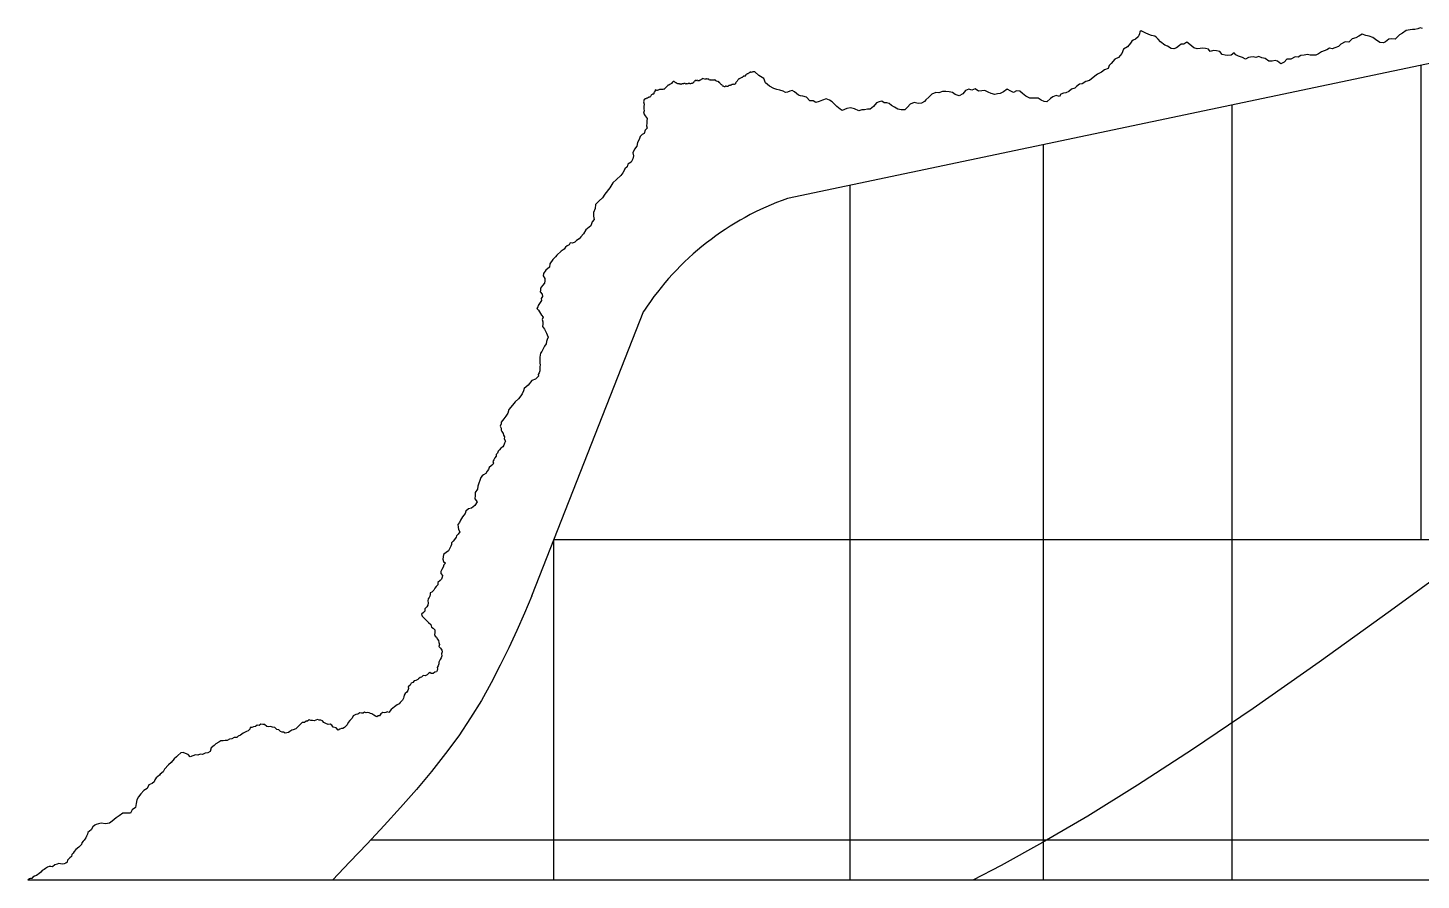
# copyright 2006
# Model space of a CAD drawing. Extents: x -15455 to 10897, y -24374 to 16165.
# Drawn here: x -15455 to -6508, y -24374 to -18903 of the extents above; entities that cross this region are included whole.
import ezdxf

# ---------------------------------------------------------------- set-up
doc = ezdxf.new("R2010")
doc.units = 0
doc.header["$MEASUREMENT"] = 0
for name, color, linetype in [('COASTLINE', 7, 'CONTINUOUS'), ('HIGHWAY', 7, 'CONTINUOUS'), ('STREETS-SPRAWL-20M', 7, 'CONTINUOUS')]:
    doc.layers.add(name, color=color, linetype=linetype)

msp = doc.modelspace()

# ---------------------------------------------------------------- linework, layer by layer
at = {"layer": 'COASTLINE', "color": 7, "linetype": 'CONTINUOUS'}
msp.add_line((10897.1, -24373.8), (-15454.6, -24373.7), dxfattribs=at)
msp.add_lwpolyline([(-6498.4, -18906.9), (-6513.9, -18902.8), (-6528.6, -18907.9), (-6547.4, -18913.5), (-6562.6, -18912.3), (-6577.6, -18914.3), (-6603.4, -18919.4), (-6627.8, -18936.5), (-6646.7, -18947.6), (-6674.5, -18974.6), (-6695.3, -18972.4), (-6715.9, -18974.2), (-6736.5, -18993.3), (-6750.1, -18999.5), (-6771.8, -18996.3), (-6801.1, -18978.1), (-6818.4, -18964.1), (-6840.8, -18955.5), (-6863.7, -18952.2), (-6886.2, -18944), (-6907.5, -18956.7), (-6927.8, -18967.1), (-6949.4, -18973.5), (-6972.7, -18993.5), (-6995.4, -18991.6), (-7023, -19008.1), (-7038.8, -19022.6), (-7061, -19031.6), (-7078.9, -19038), (-7096.8, -19032.1), (-7114.1, -19043.9), (-7130.9, -19049.3), (-7146.7, -19056.9), (-7166.1, -19069.4), (-7184.8, -19077.2), (-7203, -19078.4), (-7220.6, -19077.1), (-7237.9, -19074.7), (-7257.8, -19076.9), (-7279.7, -19081.1), (-7297.7, -19090.3), (-7317.1, -19088.5), (-7344.6, -19103.7), (-7369.1, -19103.4), (-7386.3, -19122), (-7407.8, -19132.6), (-7429.5, -19116), (-7444.7, -19112.8), (-7464.5, -19115.7), (-7485, -19115.5), (-7509.2, -19099.5), (-7529.5, -19095.5), (-7550, -19086.7), (-7569.5, -19093), (-7586.1, -19089.7), (-7602.6, -19090.1), (-7616.7, -19092.9), (-7635.1, -19103), (-7655.4, -19092.2), (-7679.9, -19083.7), (-7697.4, -19076.1), (-7709.1, -19062.5), (-7727.6, -19078.6), (-7748.4, -19079.1), (-7765.8, -19078.2), (-7784.2, -19072.8), (-7799.2, -19055.4), (-7822, -19050.1), (-7841.9, -19047.7), (-7861.8, -19053.6), (-7873.8, -19040.1), (-7891.6, -19035.6), (-7908.7, -19032.4), (-7925.8, -19034.4), (-7946.1, -19036.9), (-7966.2, -19030.8), (-7992.4, -19009.9), (-8012.5, -18994.3), (-8030.8, -19007.6), (-8048.2, -19006.9), (-8060, -19016.4), (-8079, -19031.9), (-8096.2, -19037.3), (-8112.3, -19035.7), (-8136.2, -19020.1), (-8152.6, -19014.1), (-8180.6, -18992.8), (-8196.2, -18974.5), (-8206.9, -18963.6), (-8217.4, -18956.5), (-8239, -18951.1), (-8256.9, -18944.8), (-8278.8, -18933.8), (-8305.4, -18921.6), (-8313.6, -18929.1), (-8315.8, -18940.2), (-8320, -18950.8), (-8325, -18959.3), (-8342, -18975.2), (-8357, -18981.9), (-8365.6, -18989), (-8374.6, -19001.1), (-8393.5, -19024.2), (-8418.8, -19038.5), (-8430.1, -19066.9), (-8450.6, -19093.7), (-8475, -19104.5), (-8497.4, -19132.3), (-8511.4, -19144.5), (-8517.1, -19162.9), (-8541.5, -19171.4), (-8560.1, -19186.1), (-8586.2, -19200.5), (-8603.6, -19213.4), (-8638.2, -19240), (-8661.5, -19247.2), (-8684.1, -19261.6), (-8701.9, -19264.1), (-8721.2, -19280), (-8731, -19289), (-8751.9, -19296.8), (-8769.8, -19312.2), (-8788.6, -19319), (-8805, -19320.9), (-8820.2, -19329.3), (-8830.7, -19343.5), (-8851.5, -19337.7), (-8872.7, -19344.7), (-8887.1, -19357.1), (-8911.6, -19376.7), (-8928.3, -19374.6), (-8946.9, -19366.8), (-8966.8, -19354), (-8990.5, -19353.9), (-9019.3, -19354.7), (-9045.5, -19341.5), (-9068.4, -19325.1), (-9084.7, -19308.2), (-9107, -19307.7), (-9126.2, -19318.2), (-9142.6, -19309), (-9166.2, -19297.1), (-9189.8, -19313.6), (-9210.7, -19324.9), (-9227.7, -19326), (-9245.2, -19329.9), (-9269.3, -19324), (-9288.8, -19315.8), (-9308.8, -19304.3), (-9328.1, -19307.7), (-9349.5, -19309.5), (-9370.5, -19295), (-9391.9, -19302.3), (-9412.9, -19296.4), (-9433.5, -19304.9), (-9451.4, -19326.8), (-9475.2, -19338), (-9498.8, -19330.9), (-9516, -19317), (-9537.9, -19312.9), (-9560.1, -19311.5), (-9582.2, -19312), (-9604.2, -19319.9), (-9624.8, -19317), (-9648.8, -19329.1), (-9668.1, -19347.3), (-9687.5, -19364.6), (-9696, -19375.5), (-9715.3, -19385.9), (-9736.5, -19387.8), (-9762.3, -19381), (-9788.1, -19392.8), (-9805.2, -19412), (-9824, -19429.6), (-9845.8, -19428), (-9867.8, -19425.2), (-9889.7, -19412.3), (-9908, -19400.8), (-9924.1, -19387.7), (-9939.3, -19384.2), (-9955.8, -19384.1), (-9970.5, -19374.2), (-9987.9, -19378.1), (-10004, -19384.7), (-10024.1, -19406.7), (-10045.4, -19423.8), (-10063.7, -19424.6), (-10081.8, -19429.8), (-10100, -19428.9), (-10118.7, -19436), (-10147.1, -19422.6), (-10172.7, -19415.7), (-10196, -19420.1), (-10226, -19432.6), (-10238.4, -19424.6), (-10259.6, -19407.4), (-10290.4, -19378.6), (-10306.4, -19367.2), (-10328.9, -19358.8), (-10351.3, -19365.8), (-10372.7, -19376.3), (-10394.8, -19382.3), (-10411.7, -19370.2), (-10432.1, -19370.5), (-10454.6, -19347.3), (-10477.5, -19340.6), (-10493.1, -19338.4), (-10506.9, -19335.2), (-10531.1, -19314.1), (-10546.1, -19304.9), (-10561, -19309.6), (-10575.5, -19315.3), (-10589, -19316.6), (-10603.4, -19309), (-10625.8, -19303.1), (-10645.7, -19298.4), (-10664.8, -19291.4), (-10691.2, -19277.1), (-10716.9, -19254.5), (-10728.3, -19227.3), (-10761.6, -19207.6), (-10786.3, -19184.4), (-10789.7, -19185.6), (-10793.3, -19185.4), (-10796.5, -19184.8), (-10799.8, -19185.9), (-10803, -19187.7), (-10806.3, -19187.8), (-10809.4, -19188.2), (-10812.8, -19187.3), (-10815.5, -19188.1), (-10818.3, -19188.4), (-10821.1, -19190.1), (-10824.7, -19192.9), (-10828.2, -19196.5), (-10831.5, -19197.4), (-10834.9, -19198.5), (-10837.6, -19199.8), (-10842.7, -19202.8), (-10845.3, -19207.3), (-10846.7, -19210.1), (-10847.8, -19212.9), (-10851.9, -19212.5), (-10856.3, -19211.6), (-10860.1, -19214.3), (-10864, -19216.4), (-10865.8, -19218.9), (-10867.7, -19220.5), (-10870.7, -19220.9), (-10873.8, -19222.7), (-10879, -19225.1), (-10882.3, -19227.7), (-10885.6, -19229.5), (-10888.1, -19229.6), (-10892.5, -19234), (-10895.1, -19238.7), (-10898.1, -19241.1), (-10900.6, -19244.1), (-10904.4, -19249.5), (-10909.1, -19254), (-10910.9, -19257.8), (-10911.1, -19261), (-10915, -19264.4), (-10917.8, -19265.8), (-10921.3, -19264.3), (-10925, -19265.2), (-10929.4, -19266.9), (-10933.8, -19265.4), (-10937.3, -19269.8), (-10941.7, -19271.5), (-10944.3, -19273), (-10947.4, -19273.4), (-10950.4, -19272.7), (-10953.4, -19273.5), (-10955, -19274.3), (-10957.1, -19276.3), (-10960, -19278.3), (-10962.5, -19278.9), (-10964.8, -19279), (-10967, -19278.5), (-10969.9, -19276.9), (-10972.1, -19276.2), (-10974.4, -19276.6), (-10976.6, -19278.7), (-10979.1, -19280.7), (-10981.7, -19280.8), (-10984.8, -19279.5), (-10986.7, -19277.8), (-10989, -19277.1), (-10991.9, -19275.9), (-10993.6, -19274), (-10995.9, -19270.6), (-10999.2, -19267.8), (-11003.1, -19266.1), (-11005.1, -19263.3), (-11009.6, -19259.8), (-11011.8, -19256.3), (-11014.7, -19254.6), (-11016.1, -19251.6), (-11018.1, -19249.3), (-11020.6, -19248.2), (-11023, -19245.2), (-11026.1, -19246.5), (-11029.3, -19245.3), (-11032.6, -19243.8), (-11035.7, -19242), (-11039.7, -19238.8), (-11042.5, -19238.1), (-11046.1, -19237.3), (-11050, -19238.9), (-11053.4, -19238.6), (-11056.7, -19238), (-11060, -19239.3), (-11063.3, -19238), (-11066.5, -19237.6), (-11069.7, -19238.2), (-11073.1, -19236.7), (-11076.3, -19237.5), (-11078.6, -19235.6), (-11082.7, -19232.8), (-11085.5, -19231), (-11088.5, -19230), (-11091, -19231.3), (-11093.3, -19230.8), (-11095.9, -19230.3), (-11098.5, -19231), (-11101.5, -19231.2), (-11104.6, -19231.3), (-11107.6, -19230.8), (-11110.5, -19231.8), (-11112.9, -19230.3), (-11116.5, -19228.3), (-11119.1, -19229.2), (-11121.9, -19228.8), (-11124, -19230.7), (-11127.1, -19232.3), (-11131.9, -19233.1), (-11135.6, -19237.4), (-11138.8, -19239.2), (-11141.5, -19240.7), (-11144.4, -19241.7), (-11146.6, -19243.3), (-11149.2, -19243.7), (-11151.8, -19243.4), (-11154.4, -19242.2), (-11157.4, -19239.2), (-11160.5, -19240.3), (-11163.3, -19241.7), (-11166, -19241.3), (-11168.5, -19240.9), (-11170.1, -19241.8), (-11171.3, -19243.2), (-11172.7, -19246.1), (-11175.2, -19247.7), (-11177, -19249.6), (-11179, -19251.4), (-11179.7, -19253.7), (-11181.4, -19256.7), (-11184.2, -19257.4), (-11186.4, -19258.7), (-11188.2, -19259.6), (-11190.4, -19260.2), (-11193.2, -19260.4), (-11196, -19260.8), (-11198.6, -19262.2), (-11201.4, -19261.9), (-11203.3, -19260.2), (-11205.9, -19259.4), (-11208.5, -19260.3), (-11211.2, -19259.7), (-11213.6, -19260.5), (-11216.1, -19261.6), (-11218.6, -19261.8), (-11220.8, -19260.7), (-11223.7, -19261.7), (-11226, -19262.6), (-11228.3, -19263), (-11230.3, -19263.5), (-11232.6, -19261.6), (-11234.7, -19260.9), (-11237.2, -19259.9), (-11239.9, -19260.5), (-11242.1, -19260.6), (-11244.5, -19261.4), (-11246.9, -19261.9), (-11249.1, -19262), (-11251.8, -19261.7), (-11254.5, -19262.3), (-11256.8, -19263.5), (-11259.1, -19265.7), (-11261.5, -19264.8), (-11263.7, -19265.1), (-11266.1, -19263.9), (-11268.6, -19264.3), (-11270.9, -19262.8), (-11273.1, -19263), (-11275.7, -19262.3), (-11278.3, -19262.2), (-11281.5, -19261.8), (-11284.1, -19259), (-11286.7, -19258), (-11288.8, -19257.5), (-11290.9, -19256.1), (-11292.8, -19256.4), (-11295.3, -19254.3), (-11296.5, -19252.4), (-11299.4, -19251.8), (-11301.6, -19250.6), (-11302.8, -19248.4), (-11305.2, -19247), (-11307.3, -19246.6), (-11309.2, -19247.6), (-11311.4, -19247.4), (-11313.6, -19248.3), (-11315.4, -19251.9), (-11317.5, -19254.3), (-11321, -19259.6), (-11325.7, -19262.4), (-11328.9, -19265.1), (-11333.9, -19267), (-11338.8, -19270.3), (-11343.2, -19270), (-11345, -19271.5), (-11345.9, -19273.7), (-11350, -19277.7), (-11352.8, -19280.9), (-11355.9, -19283.3), (-11359.6, -19287.5), (-11363.9, -19292.5), (-11368.2, -19295.9), (-11371.6, -19297.5), (-11375.2, -19296.4), (-11378.6, -19298.3), (-11381.7, -19297.8), (-11385.1, -19298.4), (-11388.6, -19298.4), (-11392.2, -19297.9), (-11395.7, -19298.3), (-11398.6, -19298), (-11401.8, -19299.9), (-11406, -19301.6), (-11409.8, -19303.7), (-11413.2, -19304), (-11416.7, -19304.8), (-11420.5, -19302.5), (-11423.8, -19300.8), (-11425.9, -19303.2), (-11426.1, -19306.1), (-11428.6, -19309.8), (-11429.1, -19312.5), (-11432.3, -19316.5), (-11434.4, -19320.5), (-11434.4, -19323.6), (-11434.9, -19326.7), (-11437.3, -19328.4), (-11440, -19328.1), (-11442.7, -19329.1), (-11445.5, -19331.5), (-11449.6, -19333.4), (-11452.8, -19335.5), (-11454.6, -19339.7), (-11456.2, -19342.6), (-11457.7, -19345), (-11460.6, -19346.8), (-11462.8, -19348), (-11465, -19347.9), (-11467.1, -19348), (-11469.2, -19349.5), (-11471.5, -19350.7), (-11473.4, -19352.3), (-11476.5, -19353.6), (-11480, -19353.5), (-11483.3, -19355.6), (-11487.1, -19357.3), (-11489.9, -19358.2), (-11492.9, -19361), (-11495.2, -19360.8), (-11497.5, -19362.2), (-11501.2, -19376.9), (-11498, -19391.6), (-11500, -19406.9), (-11499.6, -19421.8), (-11497.6, -19435.4), (-11500.5, -19449.3), (-11491.1, -19468.3), (-11478.2, -19484.5), (-11479.2, -19499.8), (-11480.1, -19515.3), (-11482.9, -19530.8), (-11477.3, -19545.9), (-11490.9, -19559.6), (-11497.9, -19580.7), (-11510.7, -19588.1), (-11522.2, -19599.5), (-11529.6, -19619.6), (-11540.8, -19639), (-11544.7, -19662.4), (-11559, -19681.7), (-11569.7, -19704.5), (-11566.3, -19725), (-11569.5, -19743.9), (-11579.6, -19763.8), (-11591.5, -19771), (-11602.4, -19777.4), (-11607, -19794.8), (-11620.5, -19807.1), (-11626, -19818.9), (-11634.4, -19832.9), (-11647.6, -19849.8), (-11674.7, -19876.4), (-11698.8, -19897.5), (-11718.1, -19930.2), (-11750.4, -19970.1), (-11764.4, -19994.8), (-11785.3, -20013.8), (-11809.6, -20036.8), (-11810.7, -20061.5), (-11823.1, -20088.1), (-11822.8, -20111.1), (-11817.5, -20132.1), (-11830.1, -20148.1), (-11839.5, -20172.7), (-11872.5, -20198.5), (-11886, -20225.6), (-11903.5, -20243.5), (-11915.1, -20257.1), (-11931.3, -20266.9), (-11942.8, -20277.9), (-11957.2, -20284.5), (-11971.2, -20282.1), (-11979.3, -20295.7), (-11992.3, -20301.4), (-12003.1, -20310.5), (-12011.4, -20323.9), (-12029.2, -20336.9), (-12057.3, -20362.8), (-12067, -20373.1), (-12082.9, -20390.5), (-12103.2, -20417.6), (-12105.1, -20438.2), (-12127.9, -20457.3), (-12143.4, -20479.8), (-12144.9, -20495), (-12135, -20511.6), (-12135.7, -20526.9), (-12137.7, -20541.6), (-12149.8, -20557.1), (-12161.7, -20574.5), (-12162.5, -20586.3), (-12165.4, -20597.3), (-12153, -20611.9), (-12149.6, -20626.9), (-12157.8, -20639.1), (-12156.1, -20653.2), (-12165.6, -20666.2), (-12178.1, -20684.5), (-12180.1, -20694), (-12187.2, -20705.3), (-12176.5, -20714.4), (-12169.4, -20726.6), (-12157.3, -20747.3), (-12145.4, -20759.5), (-12151.8, -20774.9), (-12148.5, -20789.7), (-12148.6, -20805), (-12149.3, -20820.3), (-12137.4, -20836.6), (-12131.3, -20850.8), (-12123.5, -20861.7), (-12119.3, -20873.5), (-12113.8, -20888.4), (-12119.1, -20903.2), (-12124, -20916.1), (-12126.9, -20930.1), (-12137, -20945.2), (-12146.5, -20963), (-12154.9, -20979.3), (-12162.3, -20991.9), (-12164.6, -21003.6), (-12167.7, -21015.9), (-12166.2, -21028.5), (-12167.9, -21041.3), (-12167.6, -21054.2), (-12165.4, -21066.5), (-12166.2, -21078.8), (-12167.7, -21091.7), (-12166.6, -21104), (-12172, -21116.3), (-12178.7, -21128.3), (-12176.4, -21139.5), (-12195.1, -21157.1), (-12219.2, -21165.8), (-12241.6, -21197.2), (-12267.4, -21217.3), (-12271.4, -21233.7), (-12281.2, -21251.1), (-12290, -21264.7), (-12304.4, -21284.3), (-12326.1, -21303.6), (-12343.1, -21324.2), (-12365.6, -21353.5), (-12372.4, -21375.4), (-12386, -21394.7), (-12397.4, -21412.5), (-12405.8, -21423.7), (-12415, -21433.6), (-12416.2, -21445.6), (-12421.2, -21459.5), (-12415.3, -21471.9), (-12414.4, -21485.4), (-12410.8, -21494.6), (-12401.6, -21506.5), (-12400, -21518.3), (-12392.9, -21528.9), (-12395.3, -21541.3), (-12388.4, -21555.2), (-12394.3, -21567.7), (-12398.8, -21581.5), (-12405.3, -21591.4), (-12416.7, -21601.3), (-12426, -21612.1), (-12435, -21621.1), (-12439.2, -21633.7), (-12448, -21641.7), (-12448.2, -21652.1), (-12456.9, -21663.4), (-12461.4, -21676.4), (-12469.8, -21686), (-12465.3, -21696.1), (-12468.6, -21706.1), (-12478.7, -21714.2), (-12491.5, -21725.1), (-12497.4, -21737.7), (-12504.4, -21747.7), (-12514.6, -21764), (-12528.6, -21772.2), (-12537.3, -21779.3), (-12546.4, -21788.3), (-12552.4, -21808.8), (-12558.9, -21825.8), (-12565.7, -21845.5), (-12566.8, -21863.4), (-12581.3, -21886.4), (-12581.8, -21904.3), (-12583.5, -21927), (-12569.8, -21945.2), (-12584.1, -21968.2), (-12604.8, -21985.7), (-12625.9, -21990.4), (-12643, -22005.8), (-12647, -22020.3), (-12663.6, -22041.4), (-12676.7, -22062), (-12683, -22077.4), (-12693.4, -22091.1), (-12692, -22107), (-12690.1, -22123.3), (-12679.9, -22137.5), (-12691.7, -22153), (-12702.7, -22163.1), (-12704.8, -22173), (-12715.1, -22187.6), (-12724.1, -22197.8), (-12733.2, -22209.3), (-12734.7, -22219.7), (-12737.7, -22229.6), (-12748, -22246.1), (-12753.4, -22259), (-12767.6, -22271.3), (-12785.9, -22284.4), (-12786.9, -22298.3), (-12789.5, -22313.2), (-12785.2, -22328.6), (-12772.9, -22339.7), (-12783.3, -22350), (-12788.5, -22364.9), (-12795.4, -22380.2), (-12803.2, -22393.1), (-12801.7, -22404.8), (-12791.1, -22417.5), (-12793.9, -22428.5), (-12798.7, -22442.4), (-12806.7, -22449.6), (-12821.7, -22463.9), (-12822.4, -22479), (-12832.8, -22489.9), (-12841.3, -22499.8), (-12848.3, -22512.1), (-12859.9, -22525.4), (-12872.2, -22530), (-12872.1, -22540.5), (-12873, -22550.7), (-12877.8, -22560), (-12884.6, -22567.5), (-12885.4, -22580.4), (-12883.8, -22593.6), (-12885.3, -22608.2), (-12893.2, -22619.5), (-12904.7, -22633.1), (-12906, -22647.7), (-12913.7, -22654.8), (-12927.7, -22666.2), (-12923.4, -22679), (-12914.4, -22687.9), (-12902.6, -22698.4), (-12882, -22719.1), (-12866.8, -22733.3), (-12862.3, -22749.6), (-12851.4, -22756.8), (-12841.7, -22767.5), (-12841.6, -22777.4), (-12841.4, -22787.2), (-12843.7, -22797.4), (-12838.5, -22807.4), (-12830.7, -22814.7), (-12825.4, -22825.5), (-12817.7, -22836), (-12814.8, -22849), (-12811.5, -22861.9), (-12814.5, -22874.8), (-12804.4, -22884.2), (-12796.8, -22896.6), (-12793.3, -22909), (-12798.2, -22921.2), (-12795.8, -22933.6), (-12799.8, -22946.2), (-12806, -22958.4), (-12816.6, -22974.5), (-12814.7, -22985.7), (-12819, -22997.2), (-12825.7, -23008.5), (-12825, -23018.3), (-12827.2, -23028.2), (-12831.2, -23037.2), (-12840.2, -23038.6), (-12852.7, -23047.6), (-12864.4, -23047.3), (-12873.9, -23041.6), (-12879.8, -23046), (-12891, -23056.3), (-12903.5, -23061.3), (-12915.2, -23061.1), (-12927.3, -23070.4), (-12936.5, -23073), (-12945.5, -23080.6), (-12949.8, -23086.3), (-12963.4, -23092.9), (-12974.1, -23094.3), (-12983.3, -23104.2), (-12992.2, -23109), (-13000, -23121.9), (-13011.7, -23133), (-13009.6, -23144.3), (-13013.8, -23156.4), (-13020.7, -23168), (-13032, -23175.7), (-13038.2, -23185.8), (-13039.6, -23196.7), (-13041.9, -23206.5), (-13048, -23218.1), (-13063.2, -23233.1), (-13069.6, -23242.6), (-13083.1, -23248.6), (-13100.4, -23260.6), (-13122, -23277.5), (-13136.7, -23298.5), (-13146.6, -23294), (-13156.3, -23297.3), (-13166.1, -23300.4), (-13175.9, -23297.4), (-13187.1, -23306.9), (-13197.5, -23318.5), (-13206, -23319.6), (-13214, -23326), (-13221.5, -23320.3), (-13232.4, -23313.9), (-13245.1, -23306), (-13254.5, -23303.3), (-13262.4, -23299.1), (-13271.9, -23297.8), (-13282, -23299.1), (-13292.3, -23294.8), (-13301.7, -23301), (-13312.1, -23301.5), (-13322.7, -23300.3), (-13334.7, -23307.9), (-13349, -23309.7), (-13366.5, -23320.2), (-13372.3, -23334.1), (-13387.9, -23350.1), (-13398.4, -23361.6), (-13404.2, -23376.3), (-13414.9, -23387.1), (-13421.7, -23394), (-13432.5, -23400), (-13441.3, -23399.6), (-13450.9, -23403.8), (-13462.8, -23410.5), (-13474.8, -23395.3), (-13493.5, -23391.5), (-13501.9, -23378.4), (-13513.3, -23372.8), (-13527.1, -23375.3), (-13541.4, -23367.4), (-13553.2, -23361), (-13563.1, -23351.3), (-13573.1, -23346.2), (-13584.9, -23345.9), (-13595, -23343.4), (-13605.2, -23346.9), (-13616.4, -23351.2), (-13626.9, -23349.5), (-13638.4, -23348.9), (-13648.7, -23345.4), (-13658, -23352.6), (-13667.9, -23352.4), (-13678.9, -23360.9), (-13693.8, -23362.3), (-13703.7, -23372.7), (-13713.2, -23382.2), (-13734.5, -23402.3), (-13750.3, -23408.3), (-13759.2, -23410.6), (-13771.8, -23420.3), (-13781.2, -23426.8), (-13792.2, -23427.4), (-13802.2, -23429.6), (-13812.4, -23423.9), (-13822.5, -23423.2), (-13832.5, -23419.8), (-13843.3, -23408.9), (-13856.5, -23405.9), (-13869.6, -23394.9), (-13882.9, -23392.5), (-13896.5, -23386.6), (-13909.7, -23390.7), (-13919.5, -23387.5), (-13934.8, -23375.8), (-13946.4, -23375.5), (-13958.3, -23373.5), (-13969.6, -23380.3), (-13982, -23378.2), (-13993.8, -23386.6), (-14006.4, -23390.4), (-14017.4, -23394.4), (-14027.3, -23394.8), (-14030.3, -23403.7), (-14039, -23416.1), (-14050.1, -23420.3), (-14059.3, -23424.8), (-14071.2, -23430.4), (-14088.9, -23443.8), (-14104.3, -23450.3), (-14113.8, -23458.8), (-14129.4, -23457.6), (-14144.3, -23466.3), (-14160.9, -23468.9), (-14174.6, -23478.5), (-14187.6, -23477.9), (-14200.1, -23480.7), (-14215.7, -23479.5), (-14228.8, -23488.6), (-14247.3, -23499.4), (-14258, -23509.1), (-14276.5, -23525.4), (-14283.4, -23548.7), (-14298.4, -23557.5), (-14315.9, -23559), (-14333.6, -23566.8), (-14348.7, -23565.7), (-14363.1, -23570.8), (-14377.9, -23569), (-14396.1, -23575.2), (-14412.6, -23581.7), (-14424.4, -23568.1), (-14443, -23560.2), (-14457.5, -23554), (-14473.2, -23557), (-14491.2, -23574.7), (-14499.8, -23583.4), (-14515.9, -23595.4), (-14535.2, -23618.3), (-14550.5, -23634.3), (-14577.9, -23662.5), (-14586.1, -23678.5), (-14605, -23692.9), (-14610.4, -23699), (-14620.9, -23709.1), (-14630.8, -23717.2), (-14638.3, -23729.3), (-14642.6, -23742.6), (-14655.7, -23753.2), (-14676.9, -23762.6), (-14689.3, -23785.3), (-14708.9, -23799.1), (-14729.6, -23819.9), (-14743.8, -23839.5), (-14754.3, -23858.5), (-14759.6, -23882.3), (-14763.1, -23907.3), (-14784.5, -23922.2), (-14796.5, -23944.1), (-14821, -23943.2), (-14845.6, -23944.6), (-14868.6, -23961.7), (-14887.8, -23973.3), (-14913.5, -23994.3), (-14929.6, -24008.6), (-14956.5, -24013.5), (-14983.4, -24008.4), (-15001, -24012.5), (-15015.5, -24016.8), (-15025.6, -24021.4), (-15038.2, -24032.2), (-15049, -24051), (-15068.7, -24067.3), (-15071.5, -24078.2), (-15077.9, -24091.8), (-15082.7, -24102.1), (-15088.5, -24110.6), (-15094, -24116.3), (-15099.5, -24122.7), (-15108.6, -24135.5), (-15109.8, -24145.7), (-15120.6, -24155.1), (-15127.2, -24161.3), (-15146.8, -24177.3), (-15158.3, -24190.1), (-15164.7, -24201.2), (-15171.3, -24210.3), (-15174.9, -24222.1), (-15186.1, -24230.5), (-15199.6, -24245.5), (-15203.2, -24258.7), (-15211.8, -24264.7), (-15222.5, -24269), (-15234, -24270.8), (-15245.5, -24269.1), (-15256.4, -24267.7), (-15267, -24270.4), (-15281.8, -24274.9), (-15296.2, -24288.6), (-15306.6, -24286.5), (-15317.4, -24286.2), (-15329.5, -24290.1), (-15341.3, -24299.5), (-15349.7, -24306.6), (-15362.1, -24311.2), (-15371.3, -24321.7), (-15385, -24332.5), (-15390.5, -24338.5), (-15398.5, -24344.7), (-15405.2, -24347.3), (-15411.4, -24348.2), (-15422.7, -24355.5), (-15429.3, -24364), (-15437.2, -24363), (-15445.1, -24366.6), (-15453, -24372.5), (-15454.7, -24373.6)], dxfattribs=at)
at = {"layer": 'HIGHWAY', "color": 250, "linetype": 'CONTINUOUS'}
for p, q in [((-6214.3, -22286.2), (-6703.7, -22644.6)), ((-6703.7, -22644.6), (-7162, -22974)), ((-7162, -22974), (-7586.8, -23272)), ((-7586.8, -23272), (-7975.9, -23536.1)), ((-7975.9, -23536.1), (-8328.3, -23765)), ((-8328.3, -23765), (-8647.6, -23962.2)), ((-8647.6, -23962.2), (-8938.4, -24132.1)), ((-8938.4, -24132.1), (-9205.5, -24279.3)), ((-9205.5, -24279.3), (-9385.4, -24373.6))]:
    msp.add_line(p, q, dxfattribs=at)
at = {"layer": 'STREETS-SPRAWL-20M', "color": 252, "linetype": 'CONTINUOUS'}
for p, q in [((-5817.4, -18998.3), (-10576, -19997.2)), ((-6507.5, -22187.7), (-6507.5, -19143.1)), ((-7720.5, -24373.8), (-7720.5, -19397.8)), ((-8933.6, -24373.8), (-8933.6, -19652.4)), ((-10174.2, -24373.8), (-10174.2, -19912.8)), ((-12217.4, -22548), (-11498.9, -20720.2)), ((-12076.4, -22187.7), (9940.5, -22187.7)), ((-12076.4, -24373.8), (-12076.4, -22187.7)), ((-12217.4, -22548), (-12265.8, -22659.5)), ((-12265.8, -22659.5), (-12315.1, -22771.1)), ((-12315.1, -22771.1), (-12366.5, -22882.8)), ((-12366.5, -22882.8), (-12420.8, -22994.8)), ((-12420.8, -22994.8), (-12479.2, -23107.1)), ((-12479.2, -23107.1), (-12542.5, -23219.8)), ((-12542.5, -23219.8), (-12611.8, -23333)), ((-12611.8, -23333), (-12688, -23446.8)), ((-12688, -23446.8), (-12772, -23561.3)), ((-12772, -23561.3), (-12862.9, -23676.3)), ((-12862.9, -23676.3), (-12959.7, -23791.8)), ((-12959.7, -23791.8), (-13061.6, -23907.7)), ((-13061.6, -23907.7), (-13167.4, -24023.9)), ((-13167.4, -24023.9), (-13276.3, -24140.4)), ((-13276.3, -24140.4), (-13387.1, -24257.1)), ((-13252.1, -24114.8), (2342, -24114.8)), ((-13387.1, -24257.1), (-13498.9, -24373.8))]:
    msp.add_line(p, q, dxfattribs=at)
msp.add_arc((-9967.8, -21724.1), 1830.8, 109.403, 146.75086, dxfattribs=at)

doc.saveas('drawing.dxf')
